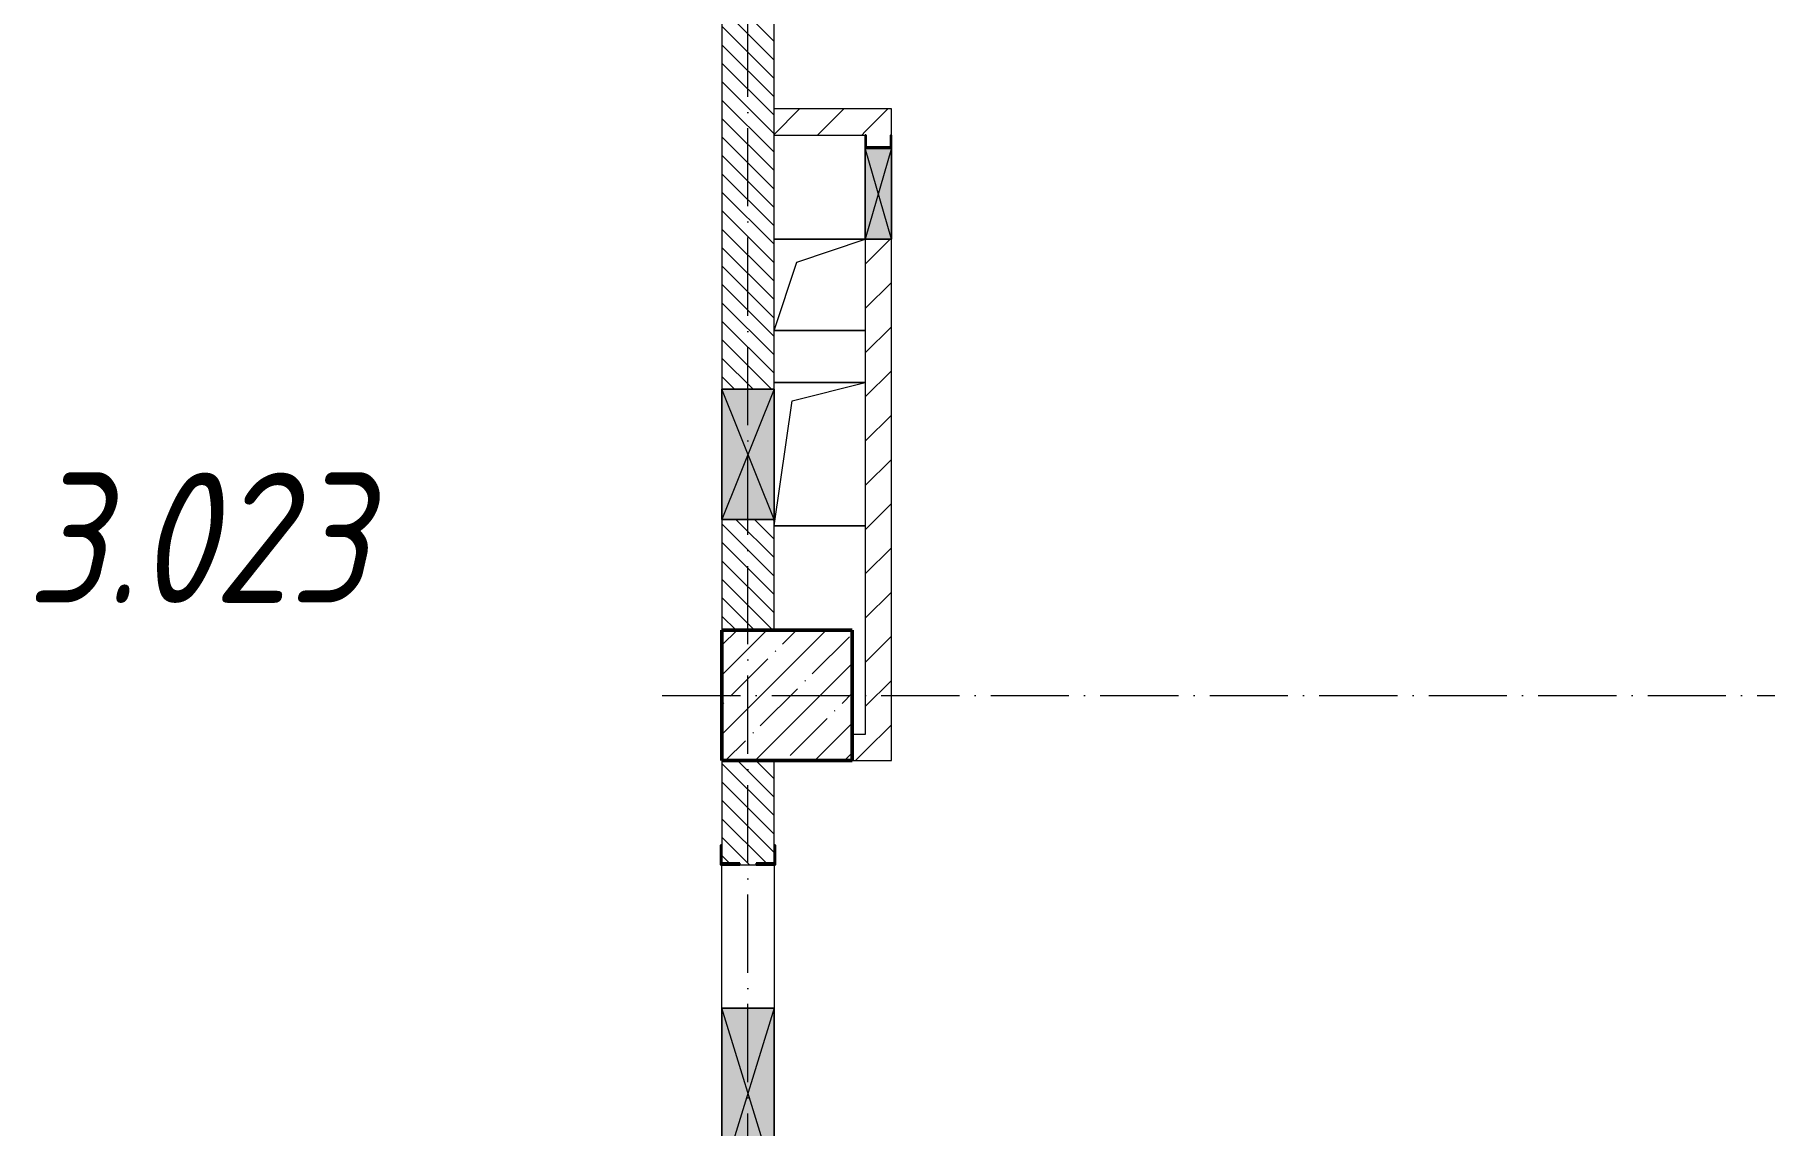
# Model space of a CAD drawing. Header units: millimetres. Extents: x -213536 to 1564669, y -45299 to 942238.
# Drawn here: x 640334 to 646971, y 321962 to 326148 of the extents above; entities that cross this region are included whole.
import ezdxf

# ---------------------------------------------------------------- set-up
doc = ezdxf.new("R2010")
doc.units = ezdxf.units.MM
doc.linetypes.add('50_200_ШТРИХ_1Т_ш5_п1_п1_', pattern=[700, 500, -100, 0, -100])
for name, color, linetype, lineweight in [('3) ЖБ 4м', 3, 'Continuous', 30), ('A-DETL-GENF-OTLN', 7, 'Continuous', 9), ('A-FLOR-____-OTLN', 7, 'Continuous', 9), ('A-GENM-____-MCUT', 7, 'Continuous', 25), ('A-GENM-____-OTLN', 7, 'Continuous', 9), ('A-GENM-____-OTLN-1', 7, 'Continuous', 25), ('A-GLAZ-____-OTLN', 7, 'Continuous', 9), ('A-WALL-____-MCUT-3', 7, 'Continuous', 9), ('A-WALL-____-PATT-1', 7, 'Continuous', 9), ('A-WALL-FNSH-MCUT-1', 7, 'Continuous', 9), ('I-WALL-____-OTLN', 7, 'Continuous', 9), ('S-COLS-____-MCUT', 7, 'Continuous', 50), ('S-COLS-____-OTLN', 7, 'Continuous', 9), ('S-GRID-____-OTLN-1', 7, '50_200_ШТРИХ_1Т_ш5_п1_п1_', 9), ('Марки помещений', 7, 'Continuous', 9)]:
    doc.layers.add(name, color=color, linetype=linetype, lineweight=lineweight)
doc.styles.add('ISOCPEUR_I_2', font='isocpeui.ttf', dxfattribs={"width": 0.85, "height": 2.3})
pattern_1 = [(135, (549721.475, 286281.11), (-35.35534, -35.35534), [])]
pattern_2 = [(45, (549721.47, 286281.11), (-84.85281, 84.85281), [])]

# ---------------------------------------------------------------- blocks, each defined once
blk = doc.blocks.new('BSC_Колонна _Прямоугольная - 500х500-V36-АР1_План отверстий 3 этажа в осях 1-64_А-ГГ')
at = {"layer": 'S-COLS-____-OTLN'}
h = blk.add_hatch(dxfattribs=at)
h.set_pattern_fill('FP_73', color=256, style=0, pattern_type=2)
h.set_pattern_definition([(45, (-93500, -37331.04), (-114.04925, 114.04925), []), (45, (-93385.95, -37331.04), (-114.04925, 114.04925), [201.613, -40.323, 3.353, -36.97])])
h.paths.add_polyline_path([(-250, -250), (250, -250), (250, 250), (-250, 250)], flags=0)
at = {"layer": 'S-COLS-____-MCUT'}
for p, q in [((250, 250), (-250, 250)), ((-250, 250), (-250, -250)), ((250, -250), (250, 250)), ((-250, -250), (250, -250))]:
    blk.add_line(p, q, dxfattribs=at)
blk = doc.blocks.new('Фахверк_СКБ_Уголок - 200_3960-28268576-АР1_План отверстий 3 этажа в осях 1-64_А-ГГ')
at = {"layer": 'A-GENM-____-MCUT'}
for p, q in [((200, 156), (125, 156)), ((125, 156), (125, 81)), ((131, 81), (131, 150)), ((131, 150), (200, 150)), ((200, 150), (200, 156)), ((125, 81), (131, 81)), ((131, 19), (125, 19)), ((125, 19), (125, -56)), ((131, -50), (131, 19)), ((125, -56), (200, -56)), ((200, -50), (131, -50)), ((200, -56), (200, -50))]:
    blk.add_line(p, q, dxfattribs=at)
blk = doc.blocks.new('AR_Отверстие прямоугольное _в плите_ - AR_Отверстие прямоугольное _в плите_-30552844-АР1_План отверстий 3 этажа в осях 1-64_А-ГГ')
at = {"layer": 'A-GENM-____-OTLN'}
for p, q in [((175, 175), (-175, 175)), ((-87.5, 87.5), (175, 175)), ((-175, -175), (-87.5, 87.5)), ((-175, -175), (175, -175))]:
    blk.add_line(p, q, dxfattribs=at)
blk = doc.blocks.new('AR_Отверстие прямоугольное _в плите_ - AR_Отверстие прямоугольное _в плите_-30552585-АР1_План отверстий 3 этажа в осях 1-64_А-ГГ')
at = {"layer": 'A-GENM-____-OTLN'}
for p, q in [((175, 275), (-175, 275)), ((-105, 205), (175, 275)), ((-175, -275), (-105, 205)), ((-175, -275), (175, -275))]:
    blk.add_line(p, q, dxfattribs=at)
blk = doc.blocks.new('AR_Отверстие прямоугольное _в стене_ - AR_Отверстие прямоугольное _в стене__ОВ-36949509-АР1_План отверстий 3 этажа в осях 1-64_А-ГГ')
at = {"layer": 'A-GLAZ-____-OTLN'}
blk.add_hatch(color=256, dxfattribs=at).paths.add_polyline_path([(250, -100), (250, 100), (-250, 100), (-250, -100)], flags=0)
at = {"layer": 'A-DETL-GENF-OTLN'}
for p, q in [((-250, -100), (-250, 100)), ((-250, 100), (250, 100)), ((250, 100), (-250, -100)), ((-250, 100), (250, -100)), ((250, 100), (-250, 100)), ((-250, 100), (-250, -100)), ((250, 100), (250, -100)), ((250, -100), (250, 100)), ((250, -100), (-250, -100)), ((-250, -100), (250, -100))]:
    blk.add_line(p, q, dxfattribs=at)
blk = doc.blocks.new('AR_Отверстие прямоугольное _в стене_ - AR_Отверстие прямоугольное _в стене__ОВ-36948832-АР1_План отверстий 3 этажа в осях 1-64_А-ГГ')
at = {"layer": 'A-GLAZ-____-OTLN'}
blk.add_hatch(color=256, dxfattribs=at).paths.add_polyline_path([(175, -47), (175, 50), (-175, 50), (-175, -50), (175, -50)], flags=0)
at = {"layer": 'A-DETL-GENF-OTLN'}
for p, q in [((-175, 50), (175, 50)), ((175, 50), (-175, -50)), ((-175, 50), (175, -50)), ((175, 50), (-175, 50)), ((175, 50), (175, -50)), ((175, -50), (175, 50)), ((175, -50), (-175, -50)), ((-175, -50), (175, -50))]:
    blk.add_line(p, q, dxfattribs=at)
blk = doc.blocks.new('AR_Отверстие прямоугольное _в стене_ - AR_Отверстие прямоугольное _в стене__ОВ-36945931-АР1_План отверстий 3 этажа в осях 1-64_А-ГГ')
at = {"layer": 'A-GLAZ-____-OTLN'}
blk.add_hatch(color=256, dxfattribs=at).paths.add_polyline_path([(325, 100), (-325, 100), (-325, -100), (325, -100)], flags=0)
at = {"layer": 'A-DETL-GENF-OTLN'}
for p, q in [((-325, -100), (-325, 100)), ((-325, 100), (325, 100)), ((325, 100), (-325, -100)), ((-325, 100), (325, -100)), ((325, 100), (-325, 100)), ((-325, 100), (-325, -100)), ((325, 100), (325, -100)), ((325, -100), (325, 100)), ((325, -100), (-325, -100)), ((-325, -100), (325, -100))]:
    blk.add_line(p, q, dxfattribs=at)
blk = doc.blocks.new('154_Фахверк_СКБ_Швеллер - Тип_100_3960_зеркало-28515619-АР1_План отверстий 3 этажа в осях 1-64_А-ГГ')
at = {"layer": 'A-GENM-____-MCUT'}
for p, q in [((175, 50), (125, 50)), ((125, 50), (125, -50)), ((128, 47), (175, 47)), ((128, -47), (128, 47)), ((175, 47), (175, 50)), ((125, -50), (175, -50)), ((175, -47), (128, -47)), ((175, -50), (175, -47))]:
    blk.add_line(p, q, dxfattribs=at)

msp = doc.modelspace()

# ---------------------------------------------------------------- hatches: boundary and pattern name
at = {"layer": 'A-WALL-____-PATT-1'}
h = msp.add_hatch(dxfattribs=at)
h.set_pattern_fill('FP_6', color=256, style=0, pattern_type=2)
h.set_pattern_definition(pattern_1)
h.paths.add_polyline_path([(643171.5, 323862.2), (643171.5, 324287.2), (642971.5, 324287.2), (642971.5, 323862.2)], flags=0)
h.paths.add_polyline_path([(643171.5, 324787.2), (643171.5, 328712.2), (642971.5, 328712.2), (642971.5, 324787.2)], flags=0)
h = msp.add_hatch(dxfattribs=at)
h.set_pattern_fill('FP_4', color=256, style=0, pattern_type=2)
h.set_pattern_definition(pattern_2)
h.paths.add_polyline_path([(643521.5, 325762.2), (643521.5, 325862.2), (643171.5, 325862.2), (643171.5, 325762.2)], flags=0)
h = msp.add_hatch(dxfattribs=at)
h.set_pattern_fill('FP_4', color=256, style=0, pattern_type=2)
h.set_pattern_definition(pattern_2)
h.paths.add_polyline_path([(643621.5, 323362.2), (643621.5, 325362.2), (643521.5, 325362.2), (643521.5, 323362.2)], flags=0)
h.paths.add_polyline_path([(643615.3, 325715.2), (643618.5, 325715.2), (643618.5, 325762.2), (643621.5, 325762.2), (643621.5, 325862.2), (643521.5, 325862.2), (643521.5, 325762.2), (643524.5, 325762.2), (643524.5, 325715.2)], flags=0)
h = msp.add_hatch(dxfattribs=at)
h.set_pattern_fill('FP_4', color=256, style=0, pattern_type=2)
h.set_pattern_definition(pattern_2)
h.paths.add_polyline_path([(643521.5, 323362.2), (643521.5, 323462.2), (643471.5, 323462.2), (643471.5, 323362.2)], flags=0)
h = msp.add_hatch(dxfattribs=at)
h.set_pattern_fill('FP_6', color=256, style=0, pattern_type=2)
h.set_pattern_definition(pattern_1)
h.paths.add_polyline_path([(642971.5, 320862.2), (643171.5, 320862.2), (643171.5, 321256.2), (643102.5, 321256.2), (643102.5, 321262.2), (643040.5, 321262.2), (643040.5, 321256.2), (642971.5, 321256.2), (642971.5, 321187.2)], flags=0)
h.paths.add_polyline_path([(643102.5, 322962.2), (643102.5, 322968.2), (643171.5, 322968.2), (643171.5, 323362.2), (642971.5, 323362.2), (642971.5, 322968.2), (643040.5, 322968.2), (643040.5, 322962.2)], flags=0)

# ---------------------------------------------------------------- linework, layer by layer
at = {"layer": '3) ЖБ 4м'}
for points in [[(642971.5, 323362.2), (642971.5, 323862.2)], [(643171.5, 323362.2), (643471.5, 323362.2)]]:
    msp.add_lwpolyline(points, dxfattribs=at)
at = {"layer": 'A-FLOR-____-OTLN'}
for p, q in [((643171.5, 325362.2), (643521.5, 325362.2)), ((643521.5, 325012.2), (643171.5, 325012.2)), ((643171.5, 324812.2), (643521.5, 324812.2)), ((643521.5, 324262.2), (643171.5, 324262.2))]:
    msp.add_line(p, q, dxfattribs=at)
at = {"layer": 'A-WALL-____-MCUT-3'}
for p, q in [((642971.5, 328712.2), (642971.5, 324787.2)), ((643171.5, 324787.2), (643171.5, 328712.2)), ((642971.5, 324287.2), (642971.5, 323862.2)), ((643171.5, 323862.2), (643171.5, 324287.2)), ((642971.5, 323362.2), (642971.5, 323037.2)), ((643171.5, 323037.2), (643171.5, 323362.2)), ((643040.5, 322962.2), (643102.5, 322962.2))]:
    msp.add_line(p, q, dxfattribs=at)
at = {"layer": 'A-WALL-FNSH-MCUT-1'}
for p, q in [((643621.5, 325862.2), (643171.5, 325862.2)), ((643621.5, 325762.2), (643621.5, 325862.2)), ((643171.5, 325762.2), (643521.5, 325762.2)), ((643521.5, 325362.2), (643521.5, 323462.2)), ((643621.5, 323362.2), (643621.5, 325362.2)), ((643521.5, 323462.2), (643471.5, 323462.2)), ((643471.5, 323362.2), (643621.5, 323362.2))]:
    msp.add_line(p, q, dxfattribs=at)
at = {"layer": 'I-WALL-____-OTLN'}
for p, q in [((642971.5, 322412.2), (642971.5, 322962.2)), ((643171.5, 322962.2), (643171.5, 322412.2))]:
    msp.add_line(p, q, dxfattribs=at)
at = {"layer": 'S-GRID-____-OTLN-1', "color": 251, "ltscale": 0.6, "true_color": 0x636466}
for p, q in [((643071.5, 281798.5), (643071.5, 336162.1)), ((642742.7, 323612.2), (653795.9, 323612.2))]:
    msp.add_line(p, q, dxfattribs=at)

# ---------------------------------------------------------------- block references
at = {"layer": 'A-GENM-____-OTLN'}
for name, p in [('AR_Отверстие прямоугольное _в плите_ - AR_Отверстие прямоугольное _в плите_-30552844-АР1_План отверстий 3 этажа в осях 1-64_А-ГГ', (643346.5, 325187.2)), ('AR_Отверстие прямоугольное _в плите_ - AR_Отверстие прямоугольное _в плите_-30552585-АР1_План отверстий 3 этажа в осях 1-64_А-ГГ', (643346.5, 324537.2))]:
    msp.add_blockref(name, p, dxfattribs=at)
at = {"layer": 'A-GENM-____-OTLN-1'}
for name, p, rotation in [('154_Фахверк_СКБ_Швеллер - Тип_100_3960_зеркало-28515619-АР1_План отверстий 3 этажа в осях 1-64_А-ГГ', (643571.5, 325587.2), 90), ('Фахверк_СКБ_Уголок - 200_3960-28268576-АР1_План отверстий 3 этажа в осях 1-64_А-ГГ', (643121.5, 322837.2), 89.9999999999999)]:
    msp.add_blockref(name, p, dxfattribs=dict(at, rotation=rotation))
at = {"layer": 'A-GLAZ-____-OTLN'}
for name, p, rotation in [('AR_Отверстие прямоугольное _в стене_ - AR_Отверстие прямоугольное _в стене__ОВ-36948832-АР1_План отверстий 3 этажа в осях 1-64_А-ГГ', (643571.5, 325537.2), 270), ('AR_Отверстие прямоугольное _в стене_ - AR_Отверстие прямоугольное _в стене__ОВ-36949509-АР1_План отверстий 3 этажа в осях 1-64_А-ГГ', (643071.5, 324537.2), 269.9999999999999), ('AR_Отверстие прямоугольное _в стене_ - AR_Отверстие прямоугольное _в стене__ОВ-36945931-АР1_План отверстий 3 этажа в осях 1-64_А-ГГ', (643071.5, 322087.2), 269.9999999999999)]:
    msp.add_blockref(name, p, dxfattribs=dict(at, rotation=rotation))
at = {"layer": 'S-COLS-____-OTLN'}
msp.add_blockref('BSC_Колонна _Прямоугольная - 500х500-V36-АР1_План отверстий 3 этажа в осях 1-64_А-ГГ', (643221.5, 323612.2), dxfattribs=at)

# ---------------------------------------------------------------- texts
at = {"layer": 'Марки помещений', "insert": (640303.4, 324467), "char_height": 500, "width": 785.654, "attachment_point": 1, "style": 'ISOCPEUR_I_2'}
msp.add_mtext('3.023', dxfattribs=at)

doc.saveas('drawing.dxf')
